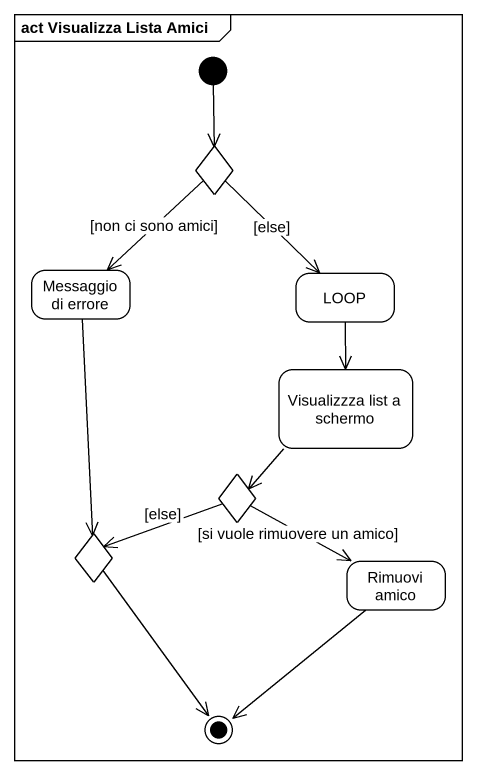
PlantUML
@startuml
mainframe act Visualizza Lista Amici
hide empty description
state choice1 <<choice>>
state "Messaggio di errore" as Messaggio_di_errore
state "LOOP" as LOOP_
state "Visualizzza list a schermo" as Visualizzza_list_a_schermo
state choice2 <<choice>>
state choice3 <<choice>>
state "Rimuovi amico" as Rimuovi_amico
[*] --> choice1
choice1 --> Messaggio_di_errore : [non ci sono amici]
choice1 --> LOOP_ : [else]
Messaggio_di_errore --> choice3
LOOP_ --> Visualizzza_list_a_schermo
Visualizzza_list_a_schermo --> choice2
choice2 -left-> choice3 : [else]
choice2 -right-> Rimuovi_amico : [si vuole rimuovere un amico]
choice3 --> [*]
Rimuovi_amico --> [*]
@enduml
